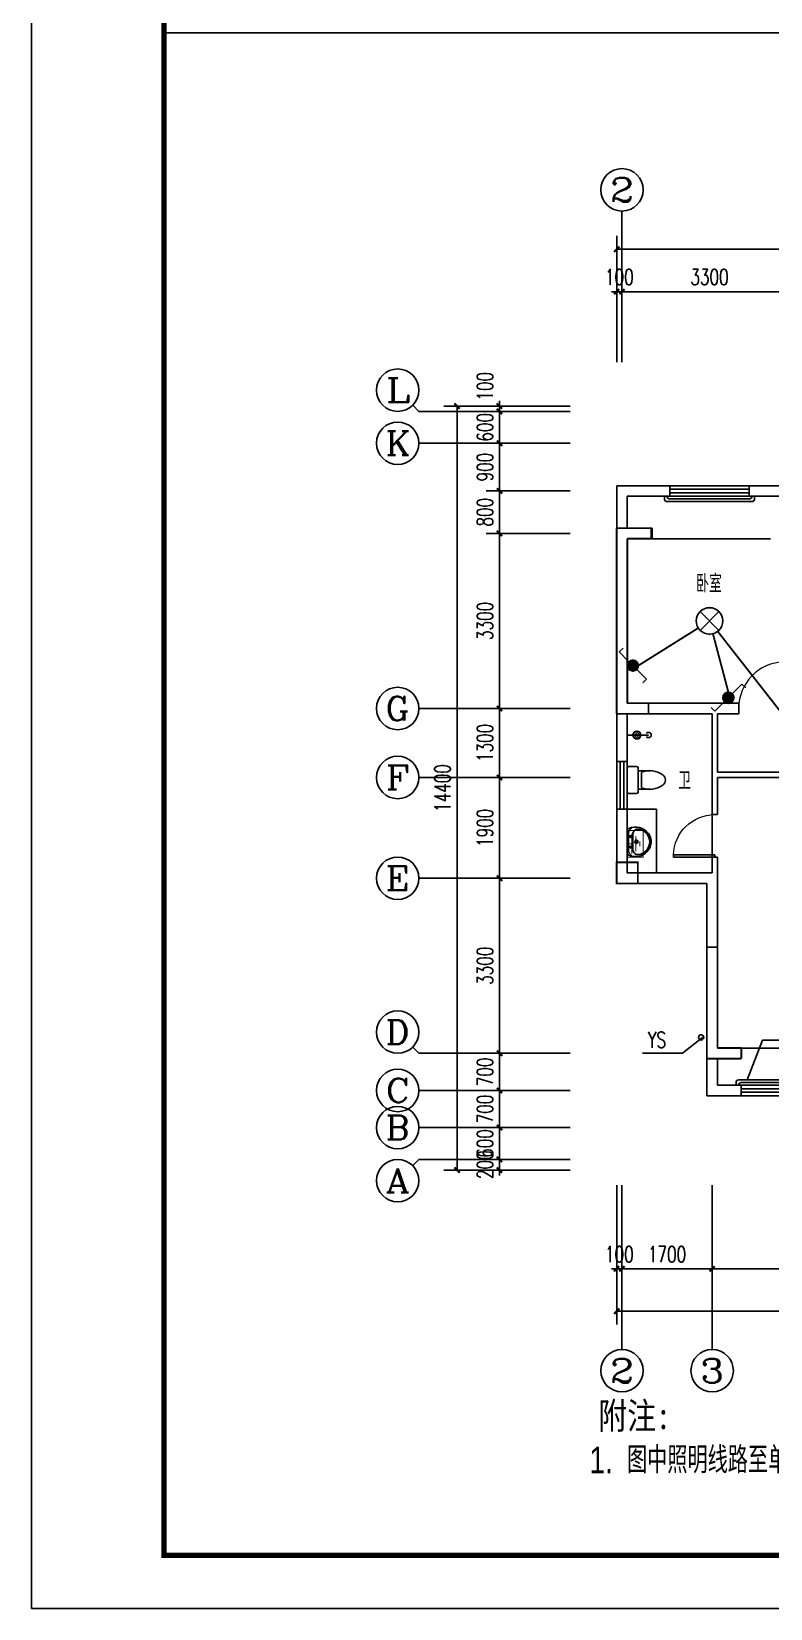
# Model space of a CAD drawing. Extents: x -993182 to -819982, y 169304 to 600104.
# Drawn here: x -993182 to -979249, y 298104 to 327829 of the extents above; entities that cross this region are included whole.
import ezdxf
from ezdxf.enums import TextEntityAlignment as Align

# ---------------------------------------------------------------- set-up
doc = ezdxf.new("R2010")
doc.units = 0
doc.header["$LTSCALE"] = 1000
doc.header["$MEASUREMENT"] = 0
for name, color, linetype in [('AXIS', 3, 'Continuous'), ('AXIS_TEXT', 7, 'Continuous'), ('DIM_LEAD', 3, 'Continuous'), ('EQUIP-照明', 3, 'Continuous'), ('EQUIP-箱柜', 3, 'Continuous'), ('PUB_TEXT', 7, 'Continuous'), ('PUB_TITLE', 146, 'Continuous'), ('WALL', 4, 'Continuous'), ('WINDOW', 2, 'Continuous'), ('WIRE-照明', 1, 'Continuous'), ('家具', 187, 'Continuous'), ('栏杆', 169, 'Continuous'), ('表格', 157, 'Continuous'), ('面层', 215, 'Continuous')]:
    doc.layers.add(name, color=color, linetype=linetype)
doc.styles.add('_TCH_AXIS', font='COMPLEX', dxfattribs={"bigfont": 'GBCBIG'})
doc.styles.add('_TCH_DIM', font='SIMPLEX', dxfattribs={"bigfont": 'GBCBIG'})
doc.styles.add('_TCH_DIM_T3', font='SIMPLEX', dxfattribs={"width": 0.705882, "bigfont": 'GBCBIG'})
doc.styles.add('_TEL_DIM', font='ICED', dxfattribs={"width": 0.8, "height": 3.5, "bigfont": 'BZHZ'})
doc.styles.add('COMPLEX', font='COMPLEX')
doc.styles.get("Standard").update_dxf_attribs({"font": 'gbenor.shx', "bigfont": 'gbcbig.shx'})
doc.styles.add('电-ele', font='ICED.shx', dxfattribs={"width": 0.8, "bigfont": 'BZHZ.shx'})
doc.dimstyles.new('_TCH_ARCH&&100', dxfattribs={"dimtxt": 297.5, "dimasz": 100, "dimexe": 250, "dimexo": 300, "dimgap": 126.25, "dimtad": 1, "dimdec": 0, "dimzin": 0, "dimdsep": 46, "dimtxsty": '_TCH_DIM_T3', "dimblk": 'ARCHTICK', "dimcen": 0.09, "dimclrt": 7, "dimazin": 2, "dimtfac": 1, "dimtdec": 0, "dimtix": 1, "dimtmove": 2, "dimatfit": 3, "dimfxl": 0, "dimtolj": 1, "dimtzin": 0, "dimarcsym": 0})

# ---------------------------------------------------------------- blocks, each defined once
blk = doc.blocks.new('A$C6A1B0631')
at = {"layer": '家具'}
for p, q in [((0, 527), (0, 667)), ((30, 697), (470, 697)), ((500, 667), (500, 527)), ((470, 497), (30, 497)), ((80, 497), (80, 267)), ((390, 437), (110, 437)), ((420, 497), (420, 267))]:
    blk.add_line(p, q, dxfattribs=at)
for centre, radius, start, end in [((30, 667), 30, 90, 180), ((470, 667), 30, 0, 90), ((30, 527), 30, 180, 270), ((477, 284), 398, 157.4505, 216.6381), ((23, 284), 398, 323.3619, 22.5495), ((470, 527), 30, 270, 0), ((250, 108), 110, 213.4509, 326.5491)]:
    blk.add_arc(centre, radius, start, end, dxfattribs=at)
blk = doc.blocks.new('M_E6')
for p, q in [((-240, 0), (-270, -79)), ((240, 0), (-240, 0)), ((-237, 0), (239, 0)), ((240, 0), (270, -79)), ((-213, -36), (-271, -91)), ((-179, -23), (181, -23)), ((141, -105), (-141, -105)), ((-141, -105), (141, -105)), ((217, -37), (274, -95))]:
    blk.add_line(p, q)
for centre, radius in [((-99, -65), 16.3), ((2, -172), 31.6), ((2, -172), 23), ((101, -65), 16.3)]:
    blk.add_circle(centre, radius)
for centre, radius, start, end in [((28, -152), 307, 166.1751, 244.7296), ((-141, -205), 100, 90, 190.5602), ((0, -179), 243, 190.5602, 349.4398), ((-179, -73), 50, 90, 133.181), ((-28, -152), 307, 297.0639, 13.8249), ((141, -205), 100, 349.4398, 90), ((181, -73), 50, 44.5607, 90), ((0, -201), 250, 245.8071, 296.4628), ((28, -152), 307, 266.589, 266.5936)]:
    blk.add_arc(centre, radius, start, end)
at = {"width": 0.8, "flags": 9}
for tag in ['XSIZE', 'YSIZE']:
    blk.add_attdef(tag, (0, 0), '', height=0.5, dxfattribs=at)
blk = doc.blocks.new('$lvtry$00000168')
at = {"color": 0}
blk.add_line((0, 0), (0, -395), dxfattribs=at)
blk.add_arc((0, -395), 50, 121.0332, 58.9668, dxfattribs=at)
for p in [(0, 0), (0, -223)]:
    blk.add_point(p, dxfattribs=at)
blk = doc.blocks.new('$lvtry$00000171')
for p, q in [((-74, 11), (-11, 74)), ((-70, -27), (27, 70)), ((-53, -53), (53, 53)), ((-27, -70), (70, 27)), ((11, -74), (74, -11))]:
    blk.add_line(p, q)
blk.add_circle((0, 0), 75)
blk.add_point((0, 0))
blk = doc.blocks.new('A$C6BE329BC')
at = {"layer": '家具', "rotation": 180}
blk.add_blockref('$lvtry$00000171', (75, 271), dxfattribs=at)
at = {"layer": '家具'}
blk.add_blockref('$lvtry$00000168', (75, 445), dxfattribs=at)
blk = doc.blocks.new('TRHH')
at = {"color": 6}
for centre in [(-249202, -461390), (-233616, -461390), (-252617, -471151), (-230201, -471151), (-244307, -473179), (-238511, -473179)]:
    blk.add_circle(centre, 50, dxfattribs=at)
blk = doc.blocks.new('q4')
at = {"color": 3, "const_width": 35}
for points in [[(-534910, -495095), (-534910, -491595)], [(-534910, -491595), (-534260, -491595)], [(-534260, -491595), (-534260, -491795)], [(-534710, -494895), (-534710, -491795)], [(-534710, -491795), (-534260, -491795)], [(-534710, -494895), (-534310, -494895)], [(-534310, -494895), (-534310, -495095)], [(-534910, -495095), (-534310, -495095)], [(-533210, -501595), (-533210, -499495)], [(-533210, -499495), (-533010, -499495)], [(-533010, -501395), (-533010, -499495)], [(-533010, -501395), (-532560, -501395)], [(-532560, -501395), (-532560, -501595)], [(-533210, -501595), (-532560, -501595)]]:
    blk.add_lwpolyline(points, dxfattribs=at)
blk.add_lwpolyline([(-534510, -498295), (-534510, -497895), (-534910, -497895), (-534910, -498295)], close=True, dxfattribs=at)
blk = doc.blocks.new('trh')
at = {"layer": 'DIM_LEAD'}
for p, q in [((-252592, -471153), (-252970, -471451)), ((-252970, -471451), (-253724, -471451))]:
    blk.add_line(p, q, dxfattribs=at)
at = {"layer": 'DIM_LEAD', "color": 7, "style": '_TCH_DIM', "width": 0.705882}
blk.add_text('YS', height=297.5, dxfattribs=at).set_placement((-253619, -471346))
blk = doc.blocks.new('$DorLib2D$00000001')
for p, q in [((0.45, 0.975), (0.5, 0.975)), ((0.45, 0), (0.45, 0.975)), ((0.5, 0), (0.5, 0.975)), ((0.5, 0), (0.45, 0))]:
    blk.add_line(p, q)
at = {"lineweight": 13}
blk.add_arc((0.475, 0), 0.975, 91.4693, 180, dxfattribs=at)
blk = doc.blocks.new('$WINLIB2D$00000001')
at = {"color": 0}
for points in [[(-0.5, 0.5), (-0.5, -0.5)], [(-0.5, 0.5), (0.5, 0.5)], [(0.5, -0.5), (0.5, 0.5)], [(0.5, 0.167), (-0.5, 0.167)], [(0.5, -0.167), (-0.5, -0.167)], [(-0.5, -0.5), (0.5, -0.5)]]:
    blk.add_lwpolyline(points, dxfattribs=at)
blk = doc.blocks.new('_AXISO')
blk.add_circle((0, 0), 0.5)
at = {"layer": 'AXIS_TEXT', "style": 'COMPLEX', "width": 1.041667}
blk.add_attdef('A', text='', height=0.56, dxfattribs=at).set_placement((-0.25, -0.28), (0.25, -0.28), align=Align.FIT)
blk = doc.blocks.new('_ArchTick')
at = {"color": 0, "linetype": 'ByBlock', "const_width": 0.4}
blk.add_lwpolyline([(-0.5, -0.5), (0.5, 0.5)], dxfattribs=at)
blk = doc.blocks.new('*D773')
at = {"layer": 'AXIS', "color": 0, "lineweight": -2}
for p, q in [((-344186, -423551), (-346568, -423551)), ((-346318, -437951), (-346318, -423551)), ((-344186, -437951), (-346568, -437951))]:
    blk.add_line(p, q, dxfattribs=at)
at = {"layer": 'Defpoints', "color": 0}
for p in [(-346318, -423551), (-343886, -423551), (-343886, -437951)]:
    blk.add_point(p, dxfattribs=at)
at = {"layer": 'AXIS', "color": 0, "lineweight": -2, "xscale": 100, "yscale": 100, "zscale": 100}
for p, rotation in [((-346318, -423551), 90), ((-346318, -437951), 270)]:
    blk.add_blockref('_ArchTick', p, dxfattribs=dict(at, rotation=rotation))
at = {"layer": 'AXIS', "color": 7, "insert": (-346593, -430751), "char_height": 297.5, "attachment_point": 5, "rotation": 90, "style": '_TCH_DIM_T3'}
blk.add_mtext('\\A1;14400', dxfattribs=at)
blk = doc.blocks.new('*D774')
at = {"layer": 'AXIS', "color": 0, "lineweight": -2}
for p, q in [((-344186, -437751), (-345768, -437751)), ((-345518, -437751), (-345518, -437651)), ((-345518, -437951), (-345518, -437751)), ((-344186, -437951), (-345768, -437951)), ((-345518, -437951), (-345518, -438051))]:
    blk.add_line(p, q, dxfattribs=at)
at = {"layer": 'Defpoints', "color": 0}
for p in [(-345518, -437751), (-343886, -437751), (-343886, -437951)]:
    blk.add_point(p, dxfattribs=at)
at = {"layer": 'AXIS', "color": 0, "lineweight": -2, "xscale": 100, "yscale": 100, "zscale": 100}
for p, rotation in [((-345518, -437751), 270), ((-345518, -437951), 90)]:
    blk.add_blockref('_ArchTick', p, dxfattribs=dict(at, rotation=rotation))
at = {"layer": 'AXIS', "color": 7, "insert": (-345793, -437851), "char_height": 297.5, "attachment_point": 5, "rotation": 90, "style": '_TCH_DIM_T3'}
blk.add_mtext('\\A1;200', dxfattribs=at)
blk = doc.blocks.new('*D775')
at = {"layer": 'AXIS', "color": 0, "lineweight": -2}
for p, q in [((-344186, -437151), (-345768, -437151)), ((-345518, -437151), (-345518, -437051)), ((-345518, -437751), (-345518, -437151)), ((-344186, -437751), (-345768, -437751)), ((-345518, -437751), (-345518, -437851))]:
    blk.add_line(p, q, dxfattribs=at)
at = {"layer": 'Defpoints', "color": 0}
for p in [(-345518, -437151), (-343886, -437151), (-343886, -437751)]:
    blk.add_point(p, dxfattribs=at)
at = {"layer": 'AXIS', "color": 0, "lineweight": -2, "xscale": 100, "yscale": 100, "zscale": 100}
for p, rotation in [((-345518, -437151), 270), ((-345518, -437751), 90)]:
    blk.add_blockref('_ArchTick', p, dxfattribs=dict(at, rotation=rotation))
at = {"layer": 'AXIS', "color": 7, "insert": (-345793, -437451), "char_height": 297.5, "attachment_point": 5, "rotation": 90, "style": '_TCH_DIM_T3'}
blk.add_mtext('\\A1;600', dxfattribs=at)
blk = doc.blocks.new('*D776')
at = {"layer": 'AXIS', "color": 0, "lineweight": -2}
for p, q in [((-345518, -436451), (-345518, -436351)), ((-344186, -436451), (-345768, -436451)), ((-345518, -437151), (-345518, -436451)), ((-344186, -437151), (-345768, -437151)), ((-345518, -437151), (-345518, -437251))]:
    blk.add_line(p, q, dxfattribs=at)
at = {"layer": 'Defpoints', "color": 0}
for p in [(-345518, -436451), (-343886, -436451), (-343886, -437151)]:
    blk.add_point(p, dxfattribs=at)
at = {"layer": 'AXIS', "color": 0, "lineweight": -2, "xscale": 100, "yscale": 100, "zscale": 100}
for p, rotation in [((-345518, -436451), 270), ((-345518, -437151), 90)]:
    blk.add_blockref('_ArchTick', p, dxfattribs=dict(at, rotation=rotation))
at = {"layer": 'AXIS', "color": 7, "insert": (-345793, -436801), "char_height": 297.5, "attachment_point": 5, "rotation": 90, "style": '_TCH_DIM_T3'}
blk.add_mtext('\\A1;700', dxfattribs=at)
blk = doc.blocks.new('*D777')
at = {"layer": 'AXIS', "color": 0, "lineweight": -2}
for p, q in [((-344186, -435751), (-345768, -435751)), ((-345518, -435751), (-345518, -435651)), ((-345518, -436451), (-345518, -435751)), ((-344186, -436451), (-345768, -436451)), ((-345518, -436451), (-345518, -436551))]:
    blk.add_line(p, q, dxfattribs=at)
at = {"layer": 'Defpoints', "color": 0}
for p in [(-345518, -435751), (-343886, -435751), (-343886, -436451)]:
    blk.add_point(p, dxfattribs=at)
at = {"layer": 'AXIS', "color": 0, "lineweight": -2, "xscale": 100, "yscale": 100, "zscale": 100}
for p, rotation in [((-345518, -435751), 270), ((-345518, -436451), 90)]:
    blk.add_blockref('_ArchTick', p, dxfattribs=dict(at, rotation=rotation))
at = {"layer": 'AXIS', "color": 7, "insert": (-345793, -436101), "char_height": 297.5, "attachment_point": 5, "rotation": 90, "style": '_TCH_DIM_T3'}
blk.add_mtext('\\A1;700', dxfattribs=at)
blk = doc.blocks.new('*D778')
at = {"layer": 'AXIS', "color": 0, "lineweight": -2}
for p, q in [((-344186, -432451), (-345768, -432451)), ((-345518, -435751), (-345518, -432451)), ((-344186, -435751), (-345768, -435751))]:
    blk.add_line(p, q, dxfattribs=at)
at = {"layer": 'Defpoints', "color": 0}
for p in [(-345518, -432451), (-343886, -432451), (-343886, -435751)]:
    blk.add_point(p, dxfattribs=at)
at = {"layer": 'AXIS', "color": 0, "lineweight": -2, "xscale": 100, "yscale": 100, "zscale": 100}
for p, rotation in [((-345518, -432451), 90), ((-345518, -435751), 270)]:
    blk.add_blockref('_ArchTick', p, dxfattribs=dict(at, rotation=rotation))
at = {"layer": 'AXIS', "color": 7, "insert": (-345793, -434101), "char_height": 297.5, "attachment_point": 5, "rotation": 90, "style": '_TCH_DIM_T3'}
blk.add_mtext('\\A1;3300', dxfattribs=at)
blk = doc.blocks.new('*D779')
at = {"layer": 'AXIS', "color": 0, "lineweight": -2}
for p, q in [((-344186, -430551), (-345768, -430551)), ((-345518, -432451), (-345518, -430551)), ((-344186, -432451), (-345768, -432451))]:
    blk.add_line(p, q, dxfattribs=at)
at = {"layer": 'Defpoints', "color": 0}
for p in [(-345518, -430551), (-343886, -430551), (-343886, -432451)]:
    blk.add_point(p, dxfattribs=at)
at = {"layer": 'AXIS', "color": 0, "lineweight": -2, "xscale": 100, "yscale": 100, "zscale": 100}
for p, rotation in [((-345518, -430551), 90), ((-345518, -432451), 270)]:
    blk.add_blockref('_ArchTick', p, dxfattribs=dict(at, rotation=rotation))
at = {"layer": 'AXIS', "color": 7, "insert": (-345793, -431501), "char_height": 297.5, "attachment_point": 5, "rotation": 90, "style": '_TCH_DIM_T3'}
blk.add_mtext('\\A1;1900', dxfattribs=at)
blk = doc.blocks.new('*D780')
at = {"layer": 'AXIS', "color": 0, "lineweight": -2}
for p, q in [((-344186, -429251), (-345768, -429251)), ((-345518, -430551), (-345518, -429251)), ((-344186, -430551), (-345768, -430551))]:
    blk.add_line(p, q, dxfattribs=at)
at = {"layer": 'Defpoints', "color": 0}
for p in [(-345518, -429251), (-343886, -429251), (-343886, -430551)]:
    blk.add_point(p, dxfattribs=at)
at = {"layer": 'AXIS', "color": 0, "lineweight": -2, "xscale": 100, "yscale": 100, "zscale": 100}
for p, rotation in [((-345518, -429251), 90), ((-345518, -430551), 270)]:
    blk.add_blockref('_ArchTick', p, dxfattribs=dict(at, rotation=rotation))
at = {"layer": 'AXIS', "color": 7, "insert": (-345793, -429901), "char_height": 297.5, "attachment_point": 5, "rotation": 90, "style": '_TCH_DIM_T3'}
blk.add_mtext('\\A1;1300', dxfattribs=at)
blk = doc.blocks.new('*D781')
at = {"layer": 'AXIS', "color": 0, "lineweight": -2}
for p, q in [((-344186, -425951), (-345768, -425951)), ((-345518, -429251), (-345518, -425951)), ((-344186, -429251), (-345768, -429251))]:
    blk.add_line(p, q, dxfattribs=at)
at = {"layer": 'Defpoints', "color": 0}
for p in [(-345518, -425951), (-343886, -425951), (-343886, -429251)]:
    blk.add_point(p, dxfattribs=at)
at = {"layer": 'AXIS', "color": 0, "lineweight": -2, "xscale": 100, "yscale": 100, "zscale": 100}
for p, rotation in [((-345518, -425951), 90), ((-345518, -429251), 270)]:
    blk.add_blockref('_ArchTick', p, dxfattribs=dict(at, rotation=rotation))
at = {"layer": 'AXIS', "color": 7, "insert": (-345793, -427601), "char_height": 297.5, "attachment_point": 5, "rotation": 90, "style": '_TCH_DIM_T3'}
blk.add_mtext('\\A1;3300', dxfattribs=at)
blk = doc.blocks.new('*D782')
at = {"layer": 'AXIS', "color": 0, "lineweight": -2}
for p, q in [((-344186, -425151), (-345768, -425151)), ((-345518, -425951), (-345518, -425151)), ((-344186, -425951), (-345768, -425951))]:
    blk.add_line(p, q, dxfattribs=at)
at = {"layer": 'Defpoints', "color": 0}
for p in [(-345518, -425151), (-343886, -425151), (-343886, -425951)]:
    blk.add_point(p, dxfattribs=at)
at = {"layer": 'AXIS', "color": 0, "lineweight": -2, "xscale": 100, "yscale": 100, "zscale": 100}
for p, rotation in [((-345518, -425151), 90), ((-345518, -425951), 270)]:
    blk.add_blockref('_ArchTick', p, dxfattribs=dict(at, rotation=rotation))
at = {"layer": 'AXIS', "color": 7, "insert": (-345793, -425551), "char_height": 297.5, "attachment_point": 5, "rotation": 90, "style": '_TCH_DIM_T3'}
blk.add_mtext('\\A1;800', dxfattribs=at)
blk = doc.blocks.new('*D783')
at = {"layer": 'AXIS', "color": 0, "lineweight": -2}
for p, q in [((-344186, -424251), (-345768, -424251)), ((-345518, -425151), (-345518, -424251)), ((-344186, -425151), (-345768, -425151))]:
    blk.add_line(p, q, dxfattribs=at)
at = {"layer": 'Defpoints', "color": 0}
for p in [(-345518, -424251), (-343886, -424251), (-343886, -425151)]:
    blk.add_point(p, dxfattribs=at)
at = {"layer": 'AXIS', "color": 0, "lineweight": -2, "xscale": 100, "yscale": 100, "zscale": 100}
for p, rotation in [((-345518, -424251), 90), ((-345518, -425151), 270)]:
    blk.add_blockref('_ArchTick', p, dxfattribs=dict(at, rotation=rotation))
at = {"layer": 'AXIS', "color": 7, "insert": (-345793, -424701), "char_height": 297.5, "attachment_point": 5, "rotation": 90, "style": '_TCH_DIM_T3'}
blk.add_mtext('\\A1;900', dxfattribs=at)
blk = doc.blocks.new('*D784')
at = {"layer": 'AXIS', "color": 0, "lineweight": -2}
for p, q in [((-345518, -423651), (-345518, -423551)), ((-344186, -423651), (-345768, -423651)), ((-345518, -424251), (-345518, -423651)), ((-344186, -424251), (-345768, -424251)), ((-345518, -424251), (-345518, -424351))]:
    blk.add_line(p, q, dxfattribs=at)
at = {"layer": 'Defpoints', "color": 0}
for p in [(-345518, -423651), (-343886, -423651), (-343886, -424251)]:
    blk.add_point(p, dxfattribs=at)
at = {"layer": 'AXIS', "color": 0, "lineweight": -2, "xscale": 100, "yscale": 100, "zscale": 100}
for p, rotation in [((-345518, -423651), 270), ((-345518, -424251), 90)]:
    blk.add_blockref('_ArchTick', p, dxfattribs=dict(at, rotation=rotation))
at = {"layer": 'AXIS', "color": 7, "insert": (-345793, -423951), "char_height": 297.5, "attachment_point": 5, "rotation": 90, "style": '_TCH_DIM_T3'}
blk.add_mtext('\\A1;600', dxfattribs=at)
blk = doc.blocks.new('*D785')
at = {"layer": 'AXIS', "color": 0, "lineweight": -2}
for p, q in [((-344186, -423551), (-345768, -423551)), ((-345518, -423551), (-345518, -423451)), ((-345518, -423651), (-345518, -423551)), ((-344186, -423651), (-345768, -423651)), ((-345518, -423651), (-345518, -423751))]:
    blk.add_line(p, q, dxfattribs=at)
at = {"layer": 'Defpoints', "color": 0}
for p in [(-345518, -423551), (-343886, -423551), (-343886, -423651)]:
    blk.add_point(p, dxfattribs=at)
at = {"layer": 'AXIS', "color": 0, "lineweight": -2, "xscale": 100, "yscale": 100, "zscale": 100}
for p, rotation in [((-345518, -423551), 270), ((-345518, -423651), 90)]:
    blk.add_blockref('_ArchTick', p, dxfattribs=dict(at, rotation=rotation))
at = {"layer": 'AXIS', "color": 7, "insert": (-345793, -423178), "char_height": 297.5, "attachment_point": 5, "rotation": 90, "style": '_TCH_DIM_T3'}
blk.add_mtext('\\A1;100', dxfattribs=at)
blk = doc.blocks.new('*D862')
at = {"layer": 'AXIS', "color": 0, "lineweight": -2}
for p, q in [((-343309, -422720), (-343309, -420344)), ((-343309, -420594), (-287609, -420594)), ((-287609, -422720), (-287609, -420344))]:
    blk.add_line(p, q, dxfattribs=at)
at = {"layer": 'Defpoints', "color": 0}
for p in [(-287609, -420594), (-343309, -423020), (-287609, -423020)]:
    blk.add_point(p, dxfattribs=at)
at = {"layer": 'AXIS', "color": 0, "lineweight": -2, "xscale": 100, "yscale": 100, "zscale": 100, "rotation": 180}
blk.add_blockref('_ArchTick', (-343309, -420594), dxfattribs=at)
at = {"layer": 'AXIS', "color": 0, "lineweight": -2, "xscale": 100, "yscale": 100, "zscale": 100}
blk.add_blockref('_ArchTick', (-287609, -420594), dxfattribs=at)
at = {"layer": 'AXIS', "color": 7, "insert": (-315459, -420319), "char_height": 297.5, "attachment_point": 5, "style": '_TCH_DIM_T3'}
blk.add_mtext('\\A1;55700', dxfattribs=at)
blk = doc.blocks.new('*D863')
at = {"layer": 'AXIS', "color": 0, "lineweight": -2}
for p, q in [((-343309, -422720), (-343309, -421144)), ((-343209, -422720), (-343209, -421144)), ((-343309, -421394), (-343409, -421394)), ((-343309, -421394), (-343209, -421394)), ((-343209, -421394), (-343109, -421394))]:
    blk.add_line(p, q, dxfattribs=at)
at = {"layer": 'Defpoints', "color": 0}
for p in [(-343209, -421394), (-343309, -423020), (-343209, -423020)]:
    blk.add_point(p, dxfattribs=at)
at = {"layer": 'AXIS', "color": 0, "lineweight": -2, "xscale": 100, "yscale": 100, "zscale": 100}
blk.add_blockref('_ArchTick', (-343309, -421394), dxfattribs=at)
at = {"layer": 'AXIS', "color": 0, "lineweight": -2, "xscale": 100, "yscale": 100, "zscale": 100, "rotation": 180}
blk.add_blockref('_ArchTick', (-343209, -421394), dxfattribs=at)
at = {"layer": 'AXIS', "color": 7, "insert": (-343259, -421119), "char_height": 297.5, "attachment_point": 5, "style": '_TCH_DIM_T3'}
blk.add_mtext('\\A1;100', dxfattribs=at)
blk = doc.blocks.new('*D864')
at = {"layer": 'AXIS', "color": 0, "lineweight": -2}
for p, q in [((-343209, -422720), (-343209, -421144)), ((-339909, -422720), (-339909, -421144)), ((-343209, -421394), (-339909, -421394))]:
    blk.add_line(p, q, dxfattribs=at)
at = {"layer": 'Defpoints', "color": 0}
for p in [(-339909, -421394), (-343209, -423020), (-339909, -423020)]:
    blk.add_point(p, dxfattribs=at)
at = {"layer": 'AXIS', "color": 0, "lineweight": -2, "xscale": 100, "yscale": 100, "zscale": 100, "rotation": 180}
blk.add_blockref('_ArchTick', (-343209, -421394), dxfattribs=at)
at = {"layer": 'AXIS', "color": 0, "lineweight": -2, "xscale": 100, "yscale": 100, "zscale": 100}
blk.add_blockref('_ArchTick', (-339909, -421394), dxfattribs=at)
at = {"layer": 'AXIS', "color": 7, "insert": (-341559, -421119), "char_height": 297.5, "attachment_point": 5, "style": '_TCH_DIM_T3'}
blk.add_mtext('\\A1;3300', dxfattribs=at)
blk = doc.blocks.new('*D886')
at = {"layer": 'AXIS', "color": 0, "lineweight": -2}
for p, q in [((-343309, -438237), (-343309, -440863)), ((-287609, -438237), (-287609, -440863)), ((-343309, -440613), (-287609, -440613))]:
    blk.add_line(p, q, dxfattribs=at)
at = {"layer": 'Defpoints', "color": 0}
for p in [(-343309, -437937), (-287609, -437937), (-287609, -440613)]:
    blk.add_point(p, dxfattribs=at)
at = {"layer": 'AXIS', "color": 0, "lineweight": -2, "xscale": 100, "yscale": 100, "zscale": 100, "rotation": 180}
blk.add_blockref('_ArchTick', (-343309, -440613), dxfattribs=at)
at = {"layer": 'AXIS', "color": 0, "lineweight": -2, "xscale": 100, "yscale": 100, "zscale": 100}
blk.add_blockref('_ArchTick', (-287609, -440613), dxfattribs=at)
at = {"layer": 'AXIS', "color": 7, "insert": (-315459, -440338), "char_height": 297.5, "attachment_point": 5, "style": '_TCH_DIM_T3'}
blk.add_mtext('\\A1;55700', dxfattribs=at)
blk = doc.blocks.new('*D887')
at = {"layer": 'AXIS', "color": 0, "lineweight": -2}
for p, q in [((-343309, -438237), (-343309, -440063)), ((-343209, -438237), (-343209, -440063)), ((-343309, -439813), (-343409, -439813)), ((-343309, -439813), (-343209, -439813)), ((-343209, -439813), (-343109, -439813))]:
    blk.add_line(p, q, dxfattribs=at)
at = {"layer": 'Defpoints', "color": 0}
for p in [(-343309, -437937), (-343209, -437937), (-343209, -439813)]:
    blk.add_point(p, dxfattribs=at)
at = {"layer": 'AXIS', "color": 0, "lineweight": -2, "xscale": 100, "yscale": 100, "zscale": 100}
blk.add_blockref('_ArchTick', (-343309, -439813), dxfattribs=at)
at = {"layer": 'AXIS', "color": 0, "lineweight": -2, "xscale": 100, "yscale": 100, "zscale": 100, "rotation": 180}
blk.add_blockref('_ArchTick', (-343209, -439813), dxfattribs=at)
at = {"layer": 'AXIS', "color": 7, "insert": (-343259, -439538), "char_height": 297.5, "attachment_point": 5, "style": '_TCH_DIM_T3'}
blk.add_mtext('\\A1;100', dxfattribs=at)
blk = doc.blocks.new('*D888')
at = {"layer": 'AXIS', "color": 0, "lineweight": -2}
for p, q in [((-343209, -438237), (-343209, -440063)), ((-341509, -438237), (-341509, -440063)), ((-343209, -439813), (-341509, -439813))]:
    blk.add_line(p, q, dxfattribs=at)
at = {"layer": 'Defpoints', "color": 0}
for p in [(-343209, -437937), (-341509, -437937), (-341509, -439813)]:
    blk.add_point(p, dxfattribs=at)
at = {"layer": 'AXIS', "color": 0, "lineweight": -2, "xscale": 100, "yscale": 100, "zscale": 100, "rotation": 180}
blk.add_blockref('_ArchTick', (-343209, -439813), dxfattribs=at)
at = {"layer": 'AXIS', "color": 0, "lineweight": -2, "xscale": 100, "yscale": 100, "zscale": 100}
blk.add_blockref('_ArchTick', (-341509, -439813), dxfattribs=at)
at = {"layer": 'AXIS', "color": 7, "insert": (-342359, -439538), "char_height": 297.5, "attachment_point": 5, "style": '_TCH_DIM_T3'}
blk.add_mtext('\\A1;1700', dxfattribs=at)
blk = doc.blocks.new('*D889')
at = {"layer": 'AXIS', "color": 0, "lineweight": -2}
for p, q in [((-341509, -438237), (-341509, -440063)), ((-338109, -438237), (-338109, -440063)), ((-341509, -439813), (-338109, -439813))]:
    blk.add_line(p, q, dxfattribs=at)
at = {"layer": 'Defpoints', "color": 0}
for p in [(-341509, -437937), (-338109, -437937), (-338109, -439813)]:
    blk.add_point(p, dxfattribs=at)
at = {"layer": 'AXIS', "color": 0, "lineweight": -2, "xscale": 100, "yscale": 100, "zscale": 100, "rotation": 180}
blk.add_blockref('_ArchTick', (-341509, -439813), dxfattribs=at)
at = {"layer": 'AXIS', "color": 0, "lineweight": -2, "xscale": 100, "yscale": 100, "zscale": 100}
blk.add_blockref('_ArchTick', (-338109, -439813), dxfattribs=at)
at = {"layer": 'AXIS', "color": 7, "insert": (-339809, -439538), "char_height": 297.5, "attachment_point": 5, "style": '_TCH_DIM_T3'}
blk.add_mtext('\\A1;3400', dxfattribs=at)
blk = doc.blocks.new('$equip$00002539')
for p, q in [((-0.354, 0.354), (0.354, -0.354)), ((0.354, 0.354), (-0.354, -0.354))]:
    blk.add_line(p, q)
at = {"const_width": 0.04}
blk.add_lwpolyline([(-0.5, 0, 1), (0.5, 0, 1), (-0.5, 0, 0.911406)], format="xyb", dxfattribs=at)
blk.add_circle((0, 0), 0.5)
for p in [(-0.5, 0), (0, 0.5), (0.5, 0), (0, -0.5)]:
    blk.add_point(p)
at = {"color": 7, "style": '_TEL_DIM', "flags": 1}
blk.add_attdef('A', text='', height=0.00002, dxfattribs=at).set_placement((0, 0), align=Align.MIDDLE_CENTER)
blk = doc.blocks.new('$equip$00001208')
for p, q in [((0.147, 0.356), (0.512, 0.72)), ((0.512, 0.72), (0.653, 0.579)), ((-0.147, 0.061), (-0.512, -0.304)), ((-0.512, -0.304), (-0.653, -0.162))]:
    blk.add_line(p, q)
blk.add_circle((0, 0.208), 0.208)
for points in [[(-0.18, 0.312), (0.18, 0.312), (-0.208, 0.208), (0.208, 0.208)], [(-0.18, 0.104), (0.18, 0.104), (-0.208, 0.208), (0.208, 0.208)], [(-0.104, 0.389), (0.104, 0.389), (-0.18, 0.312), (0.18, 0.312)], [(-0.104, 0.028), (0.104, 0.028), (-0.18, 0.104), (0.18, 0.104)], [(0, 0.417), (0, 0.417), (-0.104, 0.389), (0.104, 0.389)], [(0, 0), (0, 0), (-0.104, 0.028), (0.104, 0.028)]]:
    blk.add_solid(points)
at = {"layer": 'EQUIP-照明'}
for p in [(-0.208, 0.208), (0, 0.417), (0, 0), (0.208, 0.208)]:
    blk.add_point(p, dxfattribs=at)
at = {"layer": 'EQUIP-照明', "flags": 9}
blk.add_attdef('A', (0, 0), '', height=0.00002, dxfattribs=at)
blk = doc.blocks.new('$equip$00003196')
at = {"const_width": 0.04}
blk.add_lwpolyline([(-0.5, 0), (0.5, 0), (0.5, -0.6), (-0.5, -0.6)], close=True, dxfattribs=at)
for points in [[(0, 0), (0, -0.173)], [(-0.375, -0.173), (0.375, -0.173)], [(-0.281, -0.32), (0.281, -0.32)], [(-0.094, -0.468), (0.094, -0.468)]]:
    blk.add_lwpolyline(points, dxfattribs=at)
blk.add_point((0, 0))
at = {"flags": 9}
blk.add_attdef('A', (0, 0), '', height=0.00002, rotation=180, dxfattribs=at)
blk = doc.blocks.new('5#、7#楼参照')
at = {"layer": 'AXIS'}
for p, q in [((-343208.8, -422074.7), (-343208.8, -419874.4)), ((-347155.6, -423533.7), (-347038.4, -423650.9)), ((-344532.8, -423650.9), (-347038.4, -423650.9)), ((-344532.8, -424250.9), (-347038.4, -424250.9)), ((-344532.8, -429250.9), (-347038.4, -429250.9)), ((-344532.8, -430550.9), (-347038.4, -430550.9)), ((-344532.8, -432450.9), (-347038.4, -432450.9)), ((-347155.6, -435633.7), (-347038.4, -435750.9)), ((-344532.8, -435750.9), (-347038.4, -435750.9)), ((-344532.8, -436450.9), (-347038.4, -436450.9)), ((-344532.8, -437150.9), (-347038.4, -437150.9)), ((-347155.6, -437868), (-347038.4, -437750.9)), ((-344532.8, -437750.9), (-347038.4, -437750.9)), ((-343208.8, -439891.3), (-343208.8, -441333.5)), ((-341508.8, -439891.3), (-341508.8, -441333.5))]:
    blk.add_line(p, q, dxfattribs=at)
at = {"layer": 'DIM_LEAD', "color": 245}
for p, q in [((-340851.5, -436250.9), (-340558.9, -435500.4)), ((-340851.5, -436250.9), (-340558.9, -435500.4)), ((-340558.9, -435500.4), (-339789.5, -435500.4))]:
    blk.add_line(p, q, dxfattribs=at)
at = {"layer": 'PUB_TITLE'}
blk.add_lwpolyline([(-354342.7, -446215.5), (-270242.7, -446215.5), (-270242.7, -386815.5), (-354342.7, -386815.5)], close=True, dxfattribs=at)
at = {"layer": 'PUB_TITLE', "const_width": 100}
blk.add_lwpolyline([(-351842.7, -445215.5), (-271242.7, -445215.5), (-271242.7, -387815.5), (-351842.7, -387815.5)], close=True, dxfattribs=at)
at = {"layer": 'WALL'}
for p, q in [((-342308.8, -425050.9), (-343308.8, -425050.9)), ((-343308.8, -425050.9), (-343308.8, -425950.9)), ((-342308.8, -425250.9), (-342308.8, -425050.9)), ((-339808.8, -425050.9), (-340808.8, -425050.9)), ((-340808.8, -425050.9), (-340808.8, -425250.9)), ((-343108.8, -425250.9), (-342308.8, -425250.9)), ((-343108.8, -425250.9), (-343108.8, -425850.9)), ((-340808.8, -425250.9), (-340008.8, -425250.9)), ((-343308.8, -425950.9), (-343308.8, -429250.9)), ((-343108.8, -425850.9), (-342639.8, -425850.9)), ((-342639.8, -425850.9), (-342639.8, -426050.9)), ((-343108.8, -426050.9), (-342639.8, -426050.9)), ((-343108.8, -426050.9), (-343108.8, -429150.9)), ((-343108.8, -429150.9), (-341508.8, -429150.9)), ((-341008.8, -429150.9), (-341508.8, -429150.9)), ((-341008.8, -429350.9), (-341008.8, -429150.9)), ((-343308.8, -429250.9), (-343308.8, -430250.9)), ((-343108.8, -430250.9), (-343108.8, -429350.9)), ((-343108.8, -429350.9), (-341508.8, -429350.9)), ((-341508.8, -430550.9), (-341508.8, -429350.9)), ((-341408.8, -430450.9), (-341408.8, -429350.9)), ((-341408.8, -429350.9), (-341008.8, -429350.9)), ((-343308.8, -430250.9), (-343108.8, -430250.9)), ((-341508.8, -430550.9), (-341508.8, -431250.9)), ((-339208.8, -430450.9), (-341408.8, -430450.9)), ((-341408.8, -430550.9), (-339208.8, -430550.9)), ((-341408.8, -431250.9), (-341408.8, -430550.9)), ((-343108.8, -431150.9), (-343308.8, -431150.9)), ((-343308.8, -431150.9), (-343308.8, -432550.9)), ((-343108.8, -432350.9), (-343108.8, -431150.9)), ((-341508.8, -431250.9), (-341408.8, -431250.9)), ((-341408.8, -432050.9), (-341508.8, -432050.9)), ((-341508.8, -432050.9), (-341508.8, -432350.9)), ((-341408.8, -432450.9), (-341408.8, -432050.9)), ((-343108.8, -432350.9), (-341508.8, -432350.9)), ((-341408.8, -435650.9), (-341408.8, -432450.9)), ((-343308.8, -432550.9), (-341608.8, -432550.9)), ((-341608.8, -435750.9), (-341608.8, -432550.9)), ((-341608.8, -436550.9), (-341608.8, -435750.9)), ((-341408.8, -435650.9), (-340958.8, -435650.9)), ((-340958.8, -435650.9), (-340958.8, -435850.9)), ((-341408.8, -436350.9), (-341408.8, -435850.9)), ((-341408.8, -435850.9), (-340958.8, -435850.9)), ((-340958.8, -436350.9), (-341408.8, -436350.9)), ((-340958.8, -436550.9), (-340958.8, -436350.9)), ((-341608.8, -436550.9), (-340958.8, -436550.9))]:
    blk.add_line(p, q, dxfattribs=at)
at = {"layer": 'WINDOW'}
for p, q in [((-340409.8, -426050.9), (-342639.8, -426050.9)), ((-341508.8, -432050.9, 0), (-341508.8, -431250.9, 0)), ((-338858.8, -435650.9), (-340958.8, -435650.9))]:
    blk.add_line(p, q, dxfattribs=at)
at = {"layer": '家具'}
blk.add_lwpolyline([(-343108.8, -432350.9), (-342558.8, -432350.9), (-342558.8, -431450.9), (-342558.8, -431150.9), (-343108.8, -431150.9)], dxfattribs=at)
at = {"layer": '栏杆'}
for points in [[(-340708.8, -425250.9), (-340708.8, -425300.9, -0.4142136), (-340758.8, -425350.9), (-342358.8, -425350.9, -0.4142136), (-342408.8, -425300.9), (-342408.8, -425250.9)], [(-342358.8, -425250.9), (-342358.8, -425250.9, 0.4142136), (-342308.8, -425300.9), (-340808.8, -425300.9, 0.4142136), (-340758.8, -425250.9), (-340758.8, -425250.9)], [(-338758.8, -436350.9), (-338758.8, -436300.9, 0.4142136), (-338808.8, -436250.9), (-341008.8, -436250.9, 0.4142136), (-341058.8, -436300.9), (-341058.8, -436350.9)], [(-341008.8, -436350.9), (-341008.8, -436350.9, -0.4142136), (-340958.8, -436300.9), (-338858.8, -436300.9, -0.4142136), (-338808.8, -436350.9), (-338808.8, -436350.9)]]:
    blk.add_lwpolyline(points, format="xyb", dxfattribs=at)
at = {"layer": '表格'}
blk.add_lwpolyline([(-351842.7, -416515.5), (-278242.7, -416515.5)], dxfattribs=at)
at = {"color": 6}
blk.add_blockref('TRHH', (-89100, 35700), dxfattribs=at)
at = {"xscale": -1, "rotation": 90}
blk.add_blockref('A$C6BE329BC', (-342656.5, -429675.9), dxfattribs=at)
at = {"layer": 'AXIS'}
ref = blk.add_blockref('_AXISO', (-343208.8, -419474.4), dxfattribs=dict(at, xscale=800, yscale=800, zscale=800))
ref.add_attrib('A', '2', dxfattribs={"layer": 'AXIS_TEXT', "height": 452.5, "style": '_TCH_AXIS', "width": 1.5}).set_placement((-343435.1, -419700.7), (-342982.5, -419700.7), align=Align.FIT)
ref = blk.add_blockref('_AXISO', (-347438.4, -423250.9), dxfattribs=dict(at, xscale=800, yscale=800, zscale=800))
ref.add_attrib('A', 'L', dxfattribs={"layer": 'AXIS_TEXT', "height": 452.5, "style": '_TCH_AXIS', "width": 1.4}).set_placement((-347664.7, -423477.1), (-347212.2, -423477.1), align=Align.FIT)
ref = blk.add_blockref('_AXISO', (-347438.4, -424250.9), dxfattribs=dict(at, xscale=800, yscale=800, zscale=800))
ref.add_attrib('A', 'K', dxfattribs={"layer": 'AXIS_TEXT', "height": 452.5, "style": '_TCH_AXIS', "width": 1.105263}).set_placement((-347664.7, -424477.1), (-347212.2, -424477.1), align=Align.FIT)
ref = blk.add_blockref('_AXISO', (-347438.4, -429250.9), dxfattribs=dict(at, xscale=800, yscale=800, zscale=800))
ref.add_attrib('A', 'G', dxfattribs={"layer": 'AXIS_TEXT', "height": 452.5, "style": '_TCH_AXIS', "width": 1.166667}).set_placement((-347664.7, -429477.1), (-347212.2, -429477.1), align=Align.FIT)
ref = blk.add_blockref('_AXISO', (-347438.4, -430550.9), dxfattribs=dict(at, xscale=800, yscale=800, zscale=800))
ref.add_attrib('A', 'F', dxfattribs={"layer": 'AXIS_TEXT', "height": 452.5, "style": '_TCH_AXIS', "width": 1.3125}).set_placement((-347664.7, -430777.1), (-347212.2, -430777.1), align=Align.FIT)
ref = blk.add_blockref('_AXISO', (-347438.4, -432450.9), dxfattribs=dict(at, xscale=800, yscale=800, zscale=800))
ref.add_attrib('A', 'E', dxfattribs={"layer": 'AXIS_TEXT', "height": 452.5, "style": '_TCH_AXIS', "width": 1.3125}).set_placement((-347664.7, -432677.1), (-347212.2, -432677.1), align=Align.FIT)
ref = blk.add_blockref('_AXISO', (-347438.4, -435350.9), dxfattribs=dict(at, xscale=800, yscale=800, zscale=800))
ref.add_attrib('A', 'D', dxfattribs={"layer": 'AXIS_TEXT', "height": 452.5, "style": '_TCH_AXIS', "width": 1.235294}).set_placement((-347664.7, -435577.1), (-347212.2, -435577.1), align=Align.FIT)
ref = blk.add_blockref('_AXISO', (-347438.4, -436450.9), dxfattribs=dict(at, xscale=800, yscale=800, zscale=800))
ref.add_attrib('A', 'C', dxfattribs={"layer": 'AXIS_TEXT', "height": 452.5, "style": '_TCH_AXIS', "width": 1.4}).set_placement((-347664.7, -436677.1), (-347212.2, -436677.1), align=Align.FIT)
ref = blk.add_blockref('_AXISO', (-347438.4, -437150.9), dxfattribs=dict(at, xscale=800, yscale=800, zscale=800))
ref.add_attrib('A', 'B', dxfattribs={"layer": 'AXIS_TEXT', "height": 452.5, "style": '_TCH_AXIS', "width": 1.235294}).set_placement((-347664.7, -437377.1), (-347212.2, -437377.1), align=Align.FIT)
ref = blk.add_blockref('_AXISO', (-347438.4, -438150.9), dxfattribs=dict(at, xscale=800, yscale=800, zscale=800))
ref.add_attrib('A', 'A', dxfattribs={"layer": 'AXIS_TEXT', "height": 452.5, "style": '_TCH_AXIS', "width": 1.166667}).set_placement((-347664.7, -438377.1), (-347212.2, -438377.1), align=Align.FIT)
ref = blk.add_blockref('_AXISO', (-343208.8, -441733.5), dxfattribs=dict(at, xscale=800, yscale=800, zscale=800))
ref.add_attrib('A', '2', dxfattribs={"layer": 'AXIS_TEXT', "height": 452.5, "style": '_TCH_AXIS', "width": 1.5}).set_placement((-343435.1, -441959.8), (-342982.5, -441959.8), align=Align.FIT)
ref = blk.add_blockref('_AXISO', (-341508.8, -441733.5), dxfattribs=dict(at, xscale=800, yscale=800, zscale=800))
ref.add_attrib('A', '3', dxfattribs={"layer": 'AXIS_TEXT', "height": 452.5, "style": '_TCH_AXIS', "width": 1.5}).set_placement((-341735.1, -441959.8), (-341282.5, -441959.8), align=Align.FIT)
at = {"layer": 'WINDOW'}
for name, p, xscale, yscale, zscale, rotation in [('$WINLIB2D$00000001', (-341558.8, -425150.9), 1500, 200, 1500, 180), ('$DorLib2D$00000001', (-340558.8, -429250.9), 900, 900, 900, 359.9999999977655), ('$WINLIB2D$00000001', (-343208.8, -430700.9), -900, 200, -900, 270), ('$DorLib2D$00000001', (-341458.8, -431650.9), -800, 800, -800, 90), ('$WINLIB2D$00000001', (-339908.8, -436450.9), 2100, -200, 2100, 359.9999999999843)]:
    blk.add_blockref(name, p, dxfattribs=dict(at, xscale=xscale, yscale=yscale, zscale=zscale, rotation=rotation))
at = {"layer": '家具', "xscale": -1.03000020980835, "yscale": 1.03000020980835, "zscale": 1.029999999998836, "rotation": 90}
blk.add_blockref('A$C6A1B0631', (-342390.7, -430341.4), dxfattribs=at)
at = {"layer": '家具', "rotation": 90}
blk.add_blockref('M_E6', (-343108.8, -431765), dxfattribs=at)
at = {"layer": '面层'}
for name, p in [('trh', (-89100, 35700)), ('q4', (191600.7, 65744.1))]:
    blk.add_blockref(name, p, dxfattribs=at)
at = {"layer": 'AXIS'}
for p1, p2, distance, picture, middle in [((-343308.8, -423020), (-287608.8, -423020), 2425.6, '*D862', (-315458.8, -420319.4)), ((-343308.8, -423020), (-343208.8, -423020), 1625.6, '*D863', (-343258.8, -421119.4)), ((-343208.8, -423020), (-339908.8, -423020), 1625.6, '*D864', (-341558.8, -421119.4)), ((-343885.5, -437950.9), (-343885.5, -423550.9), 2432.9, '*D773', (-346593.4, -430750.9)), ((-343885.5, -424250.9), (-343885.5, -423650.9), 1632.9, '*D784', (-345793.4, -423950.9)), ((-343885.5, -425150.9), (-343885.5, -424250.9), 1632.9, '*D783', (-345793.4, -424700.9)), ((-343885.5, -425950.9), (-343885.5, -425150.9), 1632.9, '*D782', (-345793.4, -425550.9)), ((-343885.5, -429250.9), (-343885.5, -425950.9), 1632.9, '*D781', (-345793.4, -427600.9)), ((-343885.5, -430550.9), (-343885.5, -429250.9), 1632.9, '*D780', (-345793.4, -429900.9)), ((-343885.5, -432450.9), (-343885.5, -430550.9), 1632.9, '*D779', (-345793.4, -431500.9)), ((-343885.5, -435750.9), (-343885.5, -432450.9), 1632.9, '*D778', (-345793.4, -434100.9)), ((-343885.5, -436450.9), (-343885.5, -435750.9), 1632.9, '*D777', (-345793.4, -436100.9)), ((-343885.5, -437150.9), (-343885.5, -436450.9), 1632.9, '*D776', (-345793.4, -436800.9)), ((-343885.5, -437750.9), (-343885.5, -437150.9), 1632.9, '*D775', (-345793.4, -437450.9)), ((-343885.5, -437950.9), (-343885.5, -437750.9), 1632.9, '*D774', (-345793.4, -437850.9)), ((-343308.8, -437936.5), (-343208.8, -437936.5), -1877, '*D887', (-343258.8, -439538.5)), ((-343308.8, -437936.5), (-287608.8, -437936.5), -2677, '*D886', (-315458.8, -440338.5)), ((-343208.8, -437936.5), (-341508.8, -437936.5), -1877, '*D888', (-342358.8, -439538.5)), ((-341508.8, -437936.5), (-338108.8, -437936.5), -1877, '*D889', (-339808.8, -439538.5))]:
    dim = blk.add_aligned_dim(p1=p1, p2=p2, distance=distance, dimstyle='_TCH_ARCH&&100', dxfattribs=at)
    dim.commit()
    dim.dimension.update_dxf_attribs({"geometry": picture, "text_midpoint": middle})
dim = blk.add_linear_dim(base=(-345518.4, -423550.9), p1=(-343885.5, -423650.9), p2=(-343885.5, -423550.9), angle=90, dimstyle='_TCH_ARCH&&100', dxfattribs=at)
dim.commit()
dim.dimension.update_dxf_attribs({"geometry": '*D785', "text_midpoint": (-345793.4, -423177.9), "dimtype": 129})

msp = doc.modelspace()

# ---------------------------------------------------------------- linework, layer by layer
at = {"layer": 'WIRE-照明', "linetype": 'Continuous', "const_width": 35}
for points in [[(-981740, 315877), (-980610, 316585)], [(-980334, 316476), (-980043, 315376)], [(-980244, 316521), (-978752, 314615)]]:
    msp.add_lwpolyline(points, dxfattribs=at)

# ---------------------------------------------------------------- block references
at = {"layer": 'EQUIP-照明', "xscale": 500, "yscale": 500, "zscale": 500}
for name, p in [('$equip$00002539', (-980398, 316718)), ('$equip$00001208', (-980043, 315168))]:
    msp.add_blockref(name, p, dxfattribs=at)
at = {"layer": 'EQUIP-照明', "xscale": 500, "yscale": 500, "zscale": 500, "rotation": 270}
msp.add_blockref('$equip$00001208', (-981948, 315877), dxfattribs=at)
at = {"layer": 'EQUIP-箱柜', "xscale": 500, "yscale": 500, "zscale": 500, "rotation": 90}
msp.add_blockref('$equip$00003196', (-981948, 312518), dxfattribs=at)
at = {"layer": '面层'}
msp.add_blockref('5#、7#楼参照', (-638840, 744319), dxfattribs=at)

# ---------------------------------------------------------------- texts
at = {"insert": (-983253, 301986), "char_height": 500, "attachment_point": 1, "style": '电-ele'}
msp.add_mtext_dynamic_auto_height_columns('{\\fSimHei|b0|i0|c134|p49;\\W2.225; \\W0.8;附注:}\\P{\\W3.175; }1.{\\W1.41741; }图中照明线路至单联开关的导线根数为2根，其余如未标注，导线根数均为3根。', width=15881.24, gutter_width=1400, height=3330, count=1, dxfattribs=at)
at = {"layer": 'PUB_TEXT'}
for s, height, p in [('卧室', 337.6, (-980652, 317254, 0)), ('卫', 338, (-980989, 313542))]:
    msp.add_text(s, height=height, dxfattribs=at).set_placement(p)

doc.saveas('drawing.dxf')
